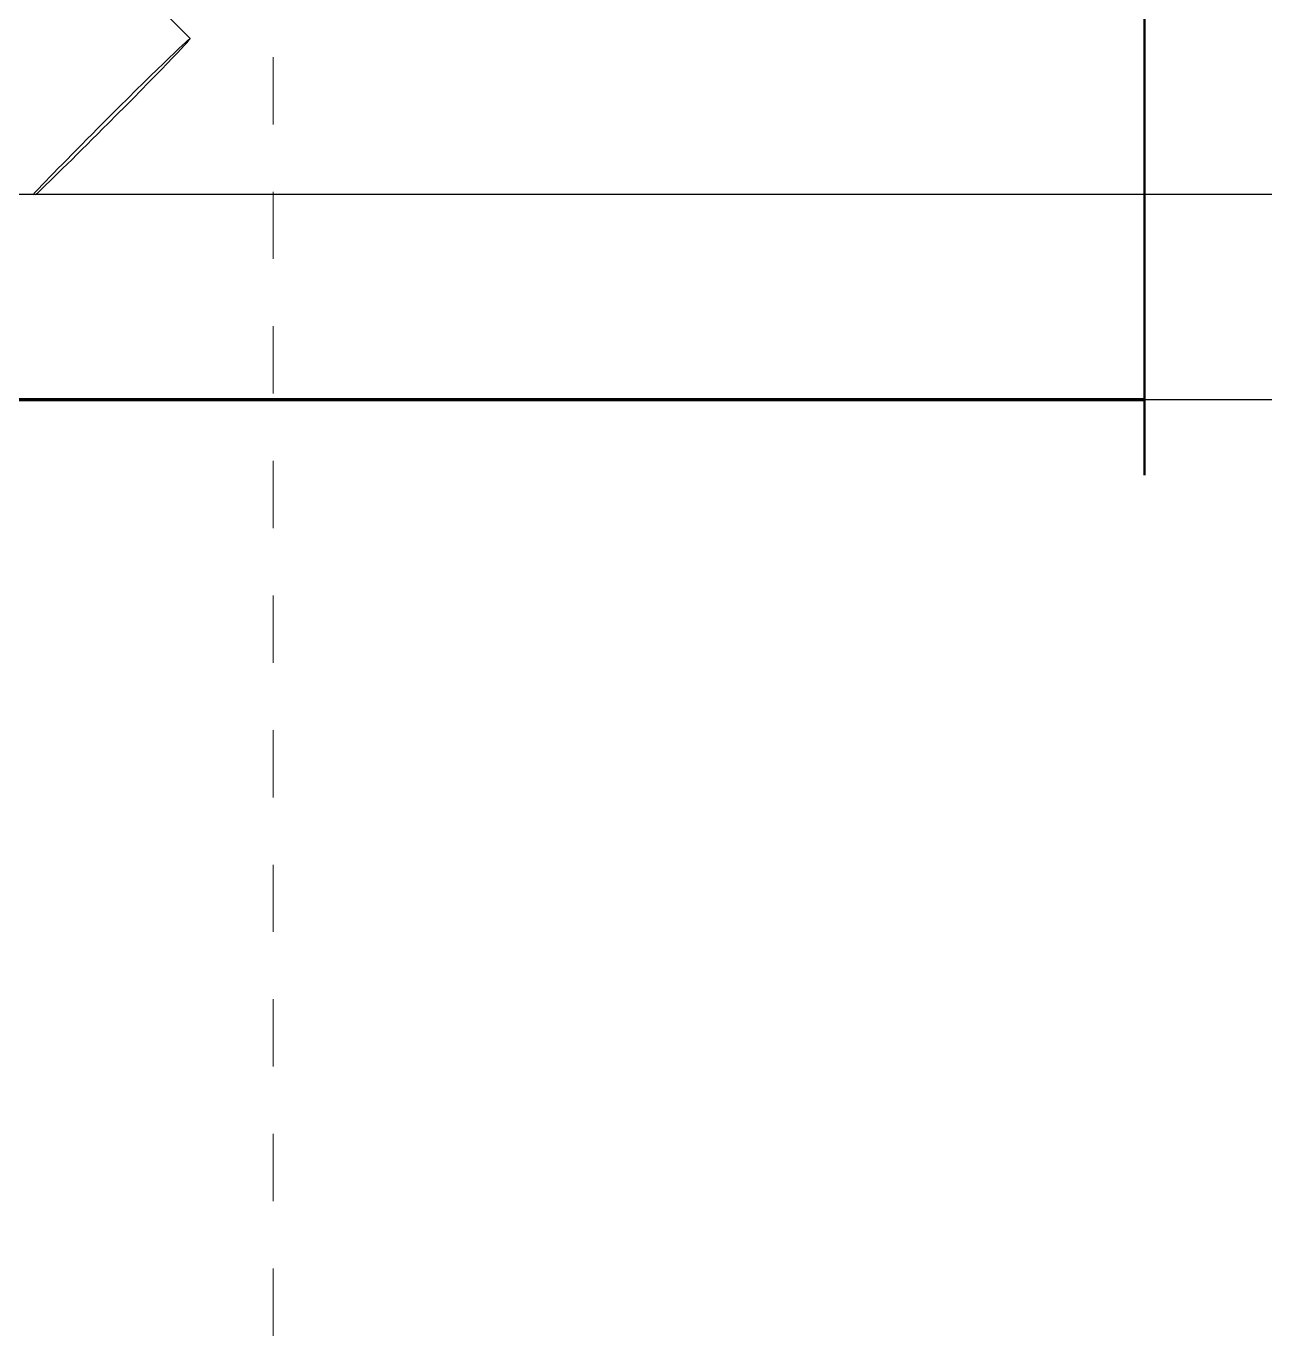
# Model space of a CAD drawing. Header units: metres. Extents: x 62 to 165, y -3 to 9.
# Drawn here: x 111.787 to 113.628, y -2.696 to -0.75 of the extents above; entities that cross this region are included whole.
import ezdxf

# ---------------------------------------------------------------- set-up
doc = ezdxf.new("R2010")
doc.units = ezdxf.units.M
doc.linetypes.add('Grid Line', pattern=[0.022225, 0.0127, -0.003175, 0.003175, -0.003175])
for name, color, linetype, lineweight in [('A-WALL', 7, 'Continuous', 18), ('C-BLDG-PADS', 7, 'Continuous', 18), ('C-TOPO', 7, 'Continuous', 18), ('P-PIPE', 7, 'Continuous', 18), ('S-GRID', 7, 'Continuous', 9)]:
    doc.layers.add(name, color=color, linetype=linetype, lineweight=lineweight)

# ---------------------------------------------------------------- blocks, each defined once
blk = doc.blocks.new('AB1_REVER_EST LOSAS_ZZ_ZZ_MO_T_A_rvt-2-Corte 02')
at = {"layer": 'A-WALL', "lineweight": 50}
blk.add_line((-89.2574, -0.63), (-89.2574, -1.4169), dxfattribs=at)
blk = doc.blocks.new('CPVC - Codo - Codo-V93-Corte 02')
at = {"layer": 'P-PIPE', "color": 150, "true_color": 0x007dff}
for p, q in [((-91.2167, -0.2689), (-91.2206, -0.2689)), ((-90.8198, -0.5911), (-90.9404, -0.4706)), ((-91.2248, -0.7549), (-91.1043, -0.8755))]:
    blk.add_line(p, q, dxfattribs=at)
at = {"layer": 'P-PIPE', "color": 150, "true_color": 0x007dff, "flags": 128}
for points in [[(-91.3629, -0.3278), (-91.3318, -0.3024), (-91.298, -0.2844), (-91.2638, -0.2736), (-91.231, -0.2692), (-91.2206, -0.2689)], [(-91.3629, -0.3278), (-91.3883, -0.3589), (-91.4063, -0.3927), (-91.4171, -0.4269), (-91.4215, -0.4597), (-91.4208, -0.4899), (-91.4164, -0.5165), (-91.4095, -0.5393), (-91.4014, -0.5583), (-91.393, -0.5738), (-91.385, -0.5863), (-91.3775, -0.5962), (-91.3708, -0.6044), (-91.3642, -0.6119), (-91.3564, -0.6204), (-91.3464, -0.6311), (-91.333, -0.645), (-91.3158, -0.6628), (-91.2946, -0.6845), (-91.2697, -0.7098), (-91.242, -0.7377), (-91.2248, -0.7549)], [(-91.0659, -0.3422), (-91.0644, -0.3438), (-91.0598, -0.3487), (-91.0518, -0.3573), (-91.0397, -0.3698), (-91.0234, -0.3866), (-91.0028, -0.4077), (-90.9784, -0.4323), (-90.9513, -0.4596), (-90.9404, -0.4706)]]:
    blk.add_lwpolyline(points, dxfattribs=at)
at = {"layer": 'P-PIPE', "color": 150, "true_color": 0x007dff}
for centre, major_axis, ratio, start_param, end_param in [((-91.2167, -0.47), (0, 0.2011), 0.999733, 5.296155, 6.343601), ((-90.962, -0.7333), (0.1422, 0.1422), 0.016339, 5.810363, 7.870323), ((-90.962, -0.7333), (0.1422, 0.1422), 0.016339, 1.587138, 3.614709)]:
    blk.add_ellipse(centre, major_axis=major_axis, ratio=ratio, start_param=start_param, end_param=end_param, dxfattribs=at)
blk = doc.blocks.new('AB1_REVER_SAN_ZZ_ZZ_MO_T_A_rvt-2-Corte 02')
at = {"layer": 'P-PIPE', "color": 150, "true_color": 0x007dff}
blk.add_line((-90.6754, -0.7684), (-90.8364, -0.6075), dxfattribs=at)
for start_param, end_param in [(0.016325, 1.587121), (4.728714, 6.29951), (1.587121, 2.593505), (3.722329, 4.728714)]:
    blk.add_ellipse((-90.8011, -0.8942), major_axis=(0.1257, 0.1258), ratio=0.016339, start_param=start_param, end_param=end_param, dxfattribs=at)
at = {"layer": 'P-PIPE', "lineweight": 18}
blk.add_blockref('CPVC - Codo - Codo-V93-Corte 02', (0, 0), dxfattribs=at)
blk = doc.blocks.new('AB1_REVER_SITIO_ZZ_ZZ_MO_T_B_rvt-2-Corte 02')
at = {"layer": 'C-BLDG-PADS', "lineweight": 25}
for p, q in [((-70.2326, -1), (-95.7141, -1)), ((-95.7141, -1.3048), (-70.2326, -1.3048))]:
    blk.add_line(p, q, dxfattribs=at)
at = {"layer": 'C-TOPO', "lineweight": 100}
blk.add_line((-89.2574, -1.305), (-94.7574, -1.305), dxfattribs=at)
at = {"layer": 'C-TOPO'}
blk.add_line((-89.2574, -1.305), (-94.7574, -1.305), dxfattribs=at)

msp = doc.modelspace()

# ---------------------------------------------------------------- linework, layer by layer
at = {"layer": 'S-GRID', "color": 253, "linetype": 'Grid Line', "true_color": 0xaaaaaa}
msp.add_line((112.1545, -2.6959), (112.1545, 8.9334), dxfattribs=at)

# ---------------------------------------------------------------- block references
at = {"lineweight": 5}
for name in ['AB1_REVER_SAN_ZZ_ZZ_MO_T_A_rvt-2-Corte 02', 'AB1_REVER_EST LOSAS_ZZ_ZZ_MO_T_A_rvt-2-Corte 02', 'AB1_REVER_SITIO_ZZ_ZZ_MO_T_B_rvt-2-Corte 02']:
    msp.add_blockref(name, (202.7064, 0), dxfattribs=at)

doc.saveas('drawing.dxf')
